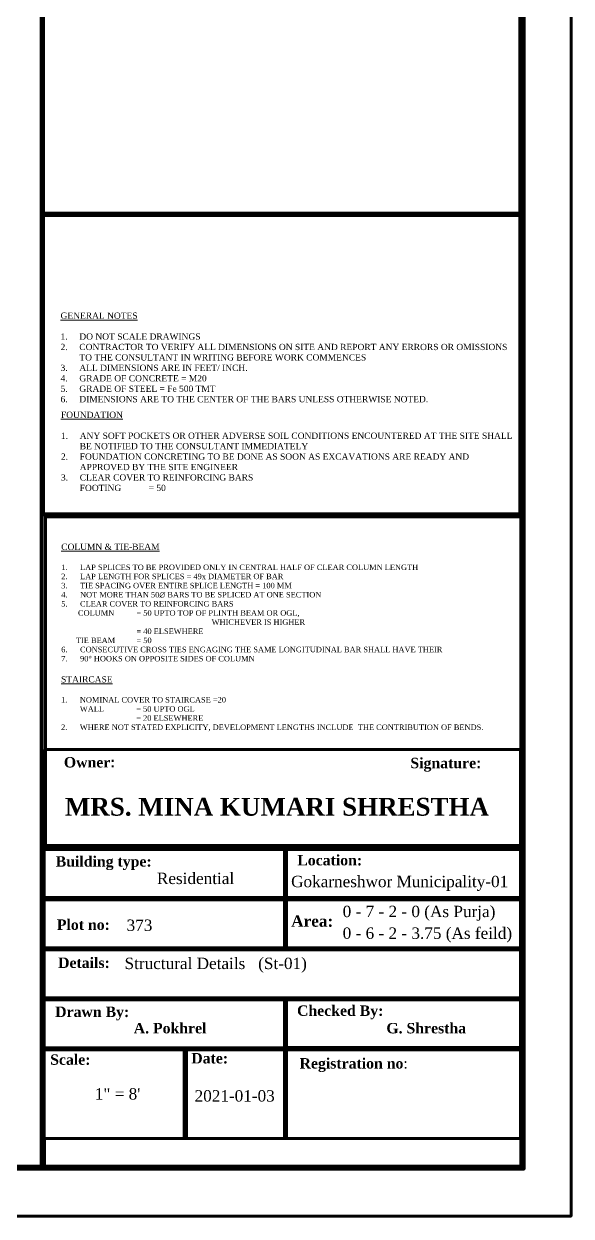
# Model space of a CAD drawing. Header units: inches. Extents: x 897 to 49934, y -34925 to -18564.
# Drawn here: x 22938 to 23462, y -25586 to -24444 of the extents above; entities that cross this region are included whole.
import ezdxf

# ---------------------------------------------------------------- set-up
doc = ezdxf.new("R2010")
doc.units = ezdxf.units.IN
doc.header["$LTSCALE"] = 35
doc.header["$MEASUREMENT"] = 0
for name, color, linetype, lineweight in [('SES- Door&Window', 21, 'Continuous', 15), ('SES-SHEETS', 7, 'Continuous', 60), ('SES-TEXT', 3, 'Continuous', 20), ('SES-TitleText', 7, 'Continuous', 40)]:
    doc.layers.add(name, color=color, linetype=linetype, lineweight=lineweight)
doc.styles.add('SES-7 INCH', font='times.ttf', dxfattribs={"height": 7})
doc.styles.add('SES-ARAIL', font='times.ttf', dxfattribs={"height": 6})

# ---------------------------------------------------------------- blocks, each defined once
blk = doc.blocks.new('s1')
at = {"layer": 'SES-SHEETS'}
for p, q in [((16863.9, -14166.6), (17322.2, -14166.6)), ((16863.9, -14454.6), (17322.2, -14454.6)), ((16865.9, -14772.4), (17324.2, -14772.4)), ((16864.5, -14774.4), (17322.9, -14774.4)), ((17096.8, -14774.4), (17096.8, -14870.4)), ((17096.8, -14774.4), (17096.8, -14870.4)), ((16864.5, -14822.4), (17322.9, -14822.4)), ((16864.5, -14870.4), (17322.9, -14870.4)), ((16864.5, -14918.4), (17322.9, -14918.4)), ((17096.8, -14918.4), (17096.8, -15053.1)), ((17096.8, -14918.4), (17096.8, -15053.1)), ((16864.5, -14966.4), (17322.9, -14966.4)), ((17000.8, -14966.4), (17000.8, -15053.1)), ((17000.8, -14966.4), (17000.8, -15053.1))]:
    blk.add_line(p, q, dxfattribs=at)
at = {"layer": 'SES-SHEETS', "color": 8}
blk.add_lwpolyline([(14202.2, -12888.6), (17370.2, -12888.6), (17370.2, -15126.6), (14202.2, -15126.6)], close=True, dxfattribs=at)
at = {"layer": 'SES-SHEETS'}
for points in [[(14295.2, -12933.6), (17325.2, -12933.6), (17325.2, -15081.6), (14295.2, -15081.6)], [(14296.2, -12934.6), (17324.2, -12934.6), (17324.2, -15080.6), (14296.2, -15080.6)], [(14297.2, -12935.6), (17323.2, -12935.6), (17323.2, -15079.6), (14297.2, -15079.6)], [(14298.2, -12936.6), (17322.2, -12936.6), (17322.2, -15078.6), (14298.2, -15078.6)], [(16864.9, -14165.6), (17321.2, -14165.6), (17321.2, -13879.6), (16864.9, -13879.6)], [(16864.9, -14453.6), (17321.2, -14453.6), (17321.2, -14167.6), (16864.9, -14167.6)], [(16866.9, -14771.4), (17323.2, -14771.4), (17323.2, -14456.6), (16866.9, -14456.6)], [(16865.5, -14679.4), (17321.9, -14679.4), (17321.9, -14773.4), (16865.5, -14773.4)], [(17095.8, -14821.4), (16865.5, -14821.4), (16865.5, -14775.4), (17095.8, -14775.4)], [(17095.8, -14821.4), (16865.5, -14821.4), (16865.5, -14775.4), (17095.8, -14775.4)], [(17097.8, -14775.4), (17321.9, -14775.4), (17321.9, -14821.4), (17097.8, -14821.4)], [(17095.8, -14823.4), (16865.5, -14823.4), (16865.5, -14869.4), (17095.8, -14869.4)], [(17095.8, -14823.4), (16865.5, -14823.4), (16865.5, -14869.4), (17095.8, -14869.4)], [(17097.8, -14823.4), (17321.9, -14823.4), (17321.9, -14869.4), (17097.8, -14869.4)], [(16865.5, -14871.4), (17321.9, -14871.4), (17321.9, -14917.4), (16865.5, -14917.4)], [(17095.8, -14919.4), (16865.5, -14919.4), (16865.5, -14965.4), (17095.8, -14965.4)], [(17095.8, -14919.4), (16865.5, -14919.4), (16865.5, -14965.4), (17095.8, -14965.4)], [(17097.8, -14965.1), (17321.9, -14965.1), (17321.9, -14919.4), (17097.8, -14919.4)], [(16865.5, -14967.4), (16999.8, -14967.4), (16999.8, -15052.1), (16865.5, -15052.1)], [(17095.8, -14967.4), (17001.8, -14967.4), (17001.8, -15052.1), (17095.8, -15052.1)], [(17095.8, -14967.4), (17001.8, -14967.4), (17001.8, -15052.1), (17095.8, -15052.1)], [(17097.8, -14967.4), (17321.9, -14967.4), (17321.9, -15052.1), (17097.8, -15052.1)], [(16865.9, -15052.1), (17322.2, -15052.1), (17322.2, -15078.6), (16865.9, -15078.6)]]:
    blk.add_lwpolyline(points, close=True, dxfattribs=at)
at = {"layer": 'SES-TitleText', "style": 'SES-7 INCH'}
for s, height, p in [('Residential', 10.893, (16973.6, -14808.4)), ('Gokarneshwor Municipality-01', 10.893, (17102.1, -14811.4)), ('0 - 7 - 2 - 0 (As Purja)', 10.893, (17151.5, -14840.1)), ('373', 10.89, (16944.6, -14853.3)), ('0 - 6 - 2 - 3.75 (As feild)', 10.893, (17151.5, -14860.9)), ('1" = 8\'', 10.89, (16914.1, -15014.9)), ('2021-01-03', 10.89, (17009.7, -15016.8))]:
    blk.add_text(s, height=height, dxfattribs=at).set_placement(p)
at = {"layer": 'SES-TitleText', "attachment_point": 1, "style": 'SES-7 INCH'}
for s, insert, char_height, width in [('{\\fTimes New Roman|b1|i0|c0|p18;Owner\\fArial|b1|i0|c0|p34;:}', (16884.5, -14686.7), 10, 93), ('{\\fTimes New Roman|b1|i0|c0|p18;Signature\\fArial|b1|i0|c0|p34;:}', (17216.3, -14687.4), 10, 93), ('{\\fTimes New Roman|b1|i0|c0|p18;MRS. MINA KUMARI SHRESTHA}', (16885.5, -14725.8), 17.1, 440.11), ('{\\fTimes New Roman|b1|i0|c0|p18;Building type:}', (16876.7, -14781.7), 10, 93), ('{\\fTimes New Roman|b1|i0|c0|p18;Location:}', (17108, -14780.5), 10, 96), ('{\\fTimes New Roman|b1|i0|c0|p18;Area:}', (17102.2, -14838.4), 10.893, 61), ('{\\fTimes New Roman|b1|i0|c0|p18;Plot no:}', (16877.8, -14842.3), 10, 59), ('{\\fTimes New Roman|b1|i0|c0|p18;Details:}', (16879, -14878.8), 10, 52), ('{\\fTimes New Roman|b1|i0|c0|p18;Drawn By:}', (16876.2, -14925.8), 10, 89), ('{\\fTimes New Roman|b1|i0|c0|p18;Checked By:}', (17107.8, -14924.7), 10, 89), ('{\\fTimes New Roman|b1|i0|c0|p18;A. Pokhrel}', (16951.4, -14941.5), 10, 89), ('{\\fTimes New Roman|b1|i0|c0|p18;G. Shrestha}', (17193.3, -14941.5), 10, 89), ('{\\fTimes New Roman|b1|i0|c0|p18;Scale:}', (16871.4, -14971.6), 10, 89), ('{\\fTimes New Roman|b1|i0|c0|p18;Date:}', (17006.5, -14970.3), 10, 46), ('{\\fTimes New Roman|b1|i0|c0|p18;Registration no}:', (17110.2, -14975.2), 10, 161)]:
    blk.add_mtext(s, dxfattribs=dict(at, insert=insert, char_height=char_height, width=width))

msp = doc.modelspace()

# ---------------------------------------------------------------- linework, layer by layer
at = {"layer": 'SES-SHEETS'}
for p, q in [((22954.96, -25538.4), (22954.96, -23396.4)), ((22955.96, -25538.4), (22955.96, -23396.4))]:
    msp.add_line(p, q, dxfattribs=at)

# ---------------------------------------------------------------- block references
at = {"layer": 'SES- Door&Window'}
msp.add_blockref('s1', (6092.08, -10459.76), dxfattribs=at)

# ---------------------------------------------------------------- texts
at = {"layer": 'SES-TEXT', "color": 3, "char_height": 6, "attachment_point": 1, "style": 'SES-ARAIL'}
for s, insert, width in [('{\\LGENERAL NOTES \\P} \\P\\pxi-3,l3,t3;1.^IDO NOT SCALE DRAWINGS \\P2.^ICONTRACTOR TO VERIFY ALL DIMENSIONS ON SITE AND REPORT ANY ERRORS OR OMISSIONS TO THE CONSULTANT IN WRITING BEFORE WORK COMMENCES \\P3.^IALL DIMENSIONS ARE IN FEET/ INCH. \\P4.^IGRADE OF CONCRETE = M20 \\P5.^IGRADE OF STEEL = Fe 500 TMT \\P6.^IDIMENSIONS ARE TO THE CENTER OF THE BARS UNLESS OTHERWISE NOTED.', (22973.42, -24720.48), 436.7677), ('{\\LFOUNDATION} \\P  \\P\\pxi-3,l3,t3;1.^IANY SOFT POCKETS OR OTHER ADVERSE SOIL CONDITIONS ENCOUNTERED AT THE SITE SHALL BE NOTIFIED TO THE CONSULTANT IMMEDIATELY \\P2.^IFOUNDATION CONCRETING TO BE DONE AS SOON AS EXCAVATIONS ARE READY AND APPROVED BY THE SITE ENGINEER \\P3.^ICLEAR COVER TO REINFORCING BARS  \\P\\pi0,l0,t3,14,20;^IFOOTING ^I= 50  ^I', (22973.78, -24815.53), 432.1175), ('{\\LCOLUMN & TIE-BEAM }\\P \\P\\pxi-3,l3,t3;{\\H0.875x;1.^ILAP SPLICES TO BE PROVIDED ONLY IN CENTRAL HALF OF CLEAR COLUMN LENGTH \\P2.^ILAP LENGTH FOR SPLICES = 49x DIAMETER OF BAR \\P3.^ITIE SPACING OVER ENTIRE SPLICE LENGTH = 100 MM \\P4.^INOT MORE THAN 50∅ BARS TO BE SPLICED AT ONE SECTION \\P5.^ICLEAR COVER TO REINFORCING BARS  \\P\\pi0,l0,tz;        COLUMN ^I= 50 UPTO TOP OF PLINTH BEAM OR OGL, ^I^I\\P^I^I^I^I^I^IWHICHEVER IS HIGHER  \\P^I^I^I= 40 ELSEWHERE \\P       TIE BEAM ^I= 50 \\P\\pi-3,l3,t3;6.^ICONSECUTIVE CROSS TIES ENGAGING THE SAME LONGITUDINAL BAR SHALL HAVE THEIR \\P7.^I90° HOOKS ON OPPOSITE SIDES OF COLUMN}', (22974.07, -24942), 668.4584), ('{\\LSTAIRCASE} \\P\\P\\pxi-3,l3,t3;{\\H0.875x;1.^INOMINAL COVER TO STAIRCASE =20  \\P\\pi0,l0,t3,12;^IWALL ^I= 50 UPTO OGL   \\P^I^I= 20 ELSEWHERE \\P\\pi-3,l3,t3;2.^IWHERE NOT STATED EXPLICITY, DEVELOPMENT LENGTHS INCLUDE  THE CONTRIBUTION OF BENDS.}', (22973.9, -25068.98), 539.6512)]:
    msp.add_mtext(s, dxfattribs=dict(at, insert=insert, width=width))
at = {"layer": 'SES-TitleText', "style": 'SES-ARAIL'}
msp.add_text('Structural Details   (St-01)', height=10.8931, dxfattribs=at).set_placement((23034.71, -25349.61))

doc.saveas('drawing.dxf')
